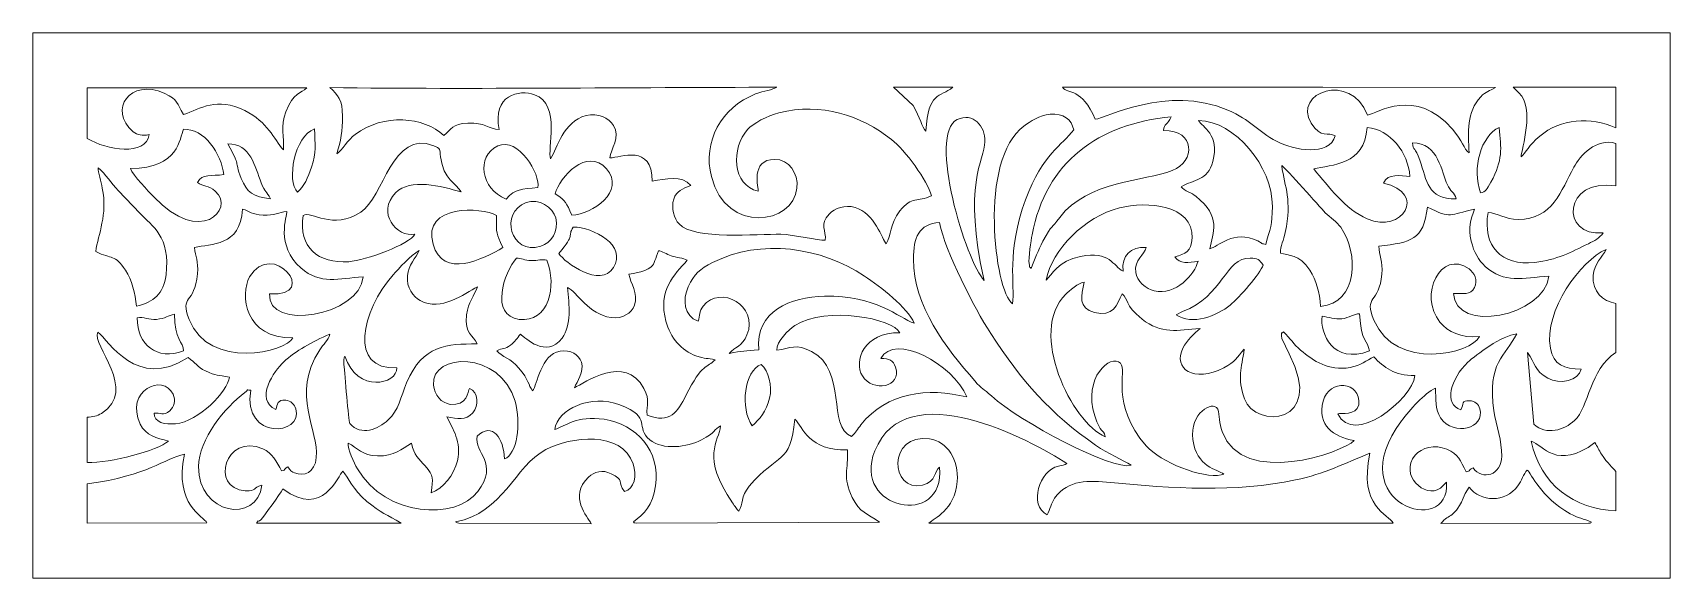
# Model space of a CAD drawing. Header units: millimetres. Extents: x -181 to 1707, y -676 to -472.
# Drawn here: x -181 to 419, y -676 to -476 of the extents above; entities that cross this region are included whole.
import ezdxf

# ---------------------------------------------------------------- set-up
doc = ezdxf.new("R2010")
doc.units = ezdxf.units.MM
doc.header["$MEASUREMENT"] = 0
doc.layers.add('Layer 1', color=7, linetype='Continuous')

msp = doc.modelspace()

# ---------------------------------------------------------------- linework, layer by layer
at = {"layer": 'Layer 1', "color": 250, "lineweight": 20}
msp.add_lwpolyline([(-180.6919, -675.8005), (419.3081, -675.8005), (419.3081, -475.8005), (-180.6919, -475.8005), (-180.6919, -675.8005)], close=True, dxfattribs=at)
for points, knots in [([(292.0452, -495.8051), (292.0452, -495.8051), (196.5937, -495.8051), (196.5937, -495.8051), (198.5611, -498.371), (203.7982, -495.8743), (208.6221, -507.5393), (212.4389, -507.2592), (234.7977, -494.6973), (257.2075, -504.1742), (265.5491, -507.7015), (268.0656, -512.0141), (275.0038, -515.5933), (281.4674, -518.9275), (294.3123, -521.2299), (296.5684, -513.555), (293.9792, -512.087), (291.3255, -514.8083), (287.7214, -508.9521), (280.8411, -497.7724), (302.2647, -489.9293), (308.3458, -505.9743), (312.1156, -505.3714), (325.7657, -495.3921), (339.4773, -511.1736), (343.2441, -515.5092), (343.621, -518.3011), (345.6034, -519.7959), (345.1717, -512.3257), (344.6525, -504.8743), (349.8612, -499.2918), (351.8292, -497.1822), (352.96, -497.3298), (355.2587, -495.8491), (355.2587, -495.8491), (292.0452, -495.8051), (292.0452, -495.8051)], [0, 0, 0, 0, 0.08333333, 0.08333333, 0.08333333, 0.16666667, 0.16666667, 0.16666667, 0.25, 0.25, 0.25, 0.33333333, 0.33333333, 0.33333333, 0.41666667, 0.41666667, 0.41666667, 0.5, 0.5, 0.5, 0.58333333, 0.58333333, 0.58333333, 0.66666667, 0.66666667, 0.66666667, 0.75, 0.75, 0.75, 0.83333333, 0.83333333, 0.83333333, 0.91666667, 0.91666667, 0.91666667, 1, 1, 1, 1]), ([(-160.6919, -514.5891), (-160.6919, -514.5891), (-160.6919, -495.9666), (-160.6919, -495.9666), (-160.6919, -495.9666), (-80.2043, -495.961), (-80.2043, -495.961), (-82.4285, -498.2528), (-85.1713, -497.4879), (-87.9016, -504.7743), (-89.9999, -510.374), (-88.5652, -513.9361), (-88.8122, -518.7922), (-92.5321, -514.5437), (-94.4322, -508.6511), (-103.0123, -504.3361), (-113.2865, -499.1693), (-119.1938, -503.6872), (-125.4599, -505.7848), (-128.2768, -501.4985), (-126.9756, -500.5343), (-132.5103, -498.0112), (-144.8158, -492.4016), (-153.4535, -503.9608), (-143.8535, -512.0819), (-142.2187, -513.3291), (-140.6099, -513.6223), (-138.0322, -513.155), (-139.2743, -521.2036), (-153.583, -518.8458), (-160.6919, -514.5891)], [0, 0, 0, 0, 0.1, 0.1, 0.1, 0.2, 0.2, 0.2, 0.3, 0.3, 0.3, 0.4, 0.4, 0.4, 0.5, 0.5, 0.5, 0.6, 0.6, 0.6, 0.7, 0.7, 0.7, 0.8, 0.8, 0.8, 0.9, 0.9, 0.9, 1, 1, 1, 1]), ([(91.8963, -495.8051), (37.7741, -495.8051), (-18.4835, -496.6075), (-71.898, -495.9116), (-68.7445, -498.6932), (-67.2054, -500.4571), (-67.2125, -506.3681), (-67.2191, -511.9587), (-67.6598, -515.292), (-69.2846, -520.1478), (-67.3501, -518.975), (-65.1605, -515.0169), (-62.5537, -513.0749), (-52.1207, -505.3019), (-37.3123, -506.5631), (-30.0781, -513.4341), (-27.2431, -511.4099), (-27.0937, -509.0753), (-21.2345, -508.8999), (-15.0322, -508.7143), (-13.6181, -511.0067), (-9.7729, -511.3374), (-12.44, -498.5838), (-2.4005, -496.5202), (3.1635, -498.5279), (13.0822, -502.1067), (7.6677, -519.0092), (9.0671, -521.9842), (11.5086, -518.0301), (13.6372, -508.3876), (22.0385, -506.1687), (26.3579, -505.0278), (30.4667, -507.1339), (32.1452, -509.7639), (34.9208, -514.113), (30.9999, -518.4199), (30.742, -521.6669), (34.661, -521.6657), (46.319, -516.3491), (46.3109, -530.2348), (51.232, -529.4312), (56.9777, -527.8955), (60.497, -531.7495), (60.3663, -531.8255), (60.1534, -531.7561), (60.0834, -531.9361), (57.6524, -532.9087), (55.1323, -533.818), (54.1768, -536.7841), (53.17, -539.9092), (54.3549, -544.0214), (56.1072, -545.9031), (61.6854, -551.8933), (84.8023, -549.5011), (93.4232, -549.678), (98.1971, -549.7758), (107.0701, -552.0257), (109.6879, -551.8729), (110.132, -548.4574), (107.5327, -545.9168), (111.1448, -542.2966), (113.3615, -540.0752), (116.696, -538.7683), (120.6713, -539.8676), (127.6417, -541.7946), (130.6349, -551.706), (132.0161, -553.1497), (134.02, -550.06), (133.1801, -545.8715), (136.9954, -541.1489), (141.6186, -535.4263), (143.3781, -538.0816), (148.589, -535.6088), (147.2096, -530.0457), (138.8955, -518.835), (133.9631, -514.9276), (122.7581, -506.0503), (108.1591, -501.3434), (92.7431, -505.1341), (88.539, -506.1677), (83.1534, -509.1143), (81.2079, -511.2667), (75.2544, -517.8535), (75.3982, -531.9383), (85.1682, -533.8403), (85.2142, -533.1455), (82.0831, -522.1711), (91.2149, -522.2223), (96.388, -522.2514), (99.8619, -527.1647), (99.3305, -532.7888), (98.088, -545.9387), (73.5152, -550.0543), (67.9768, -528.5644), (64.6857, -515.7943), (71.5263, -503.1871), (84.1767, -498.2575), (87.3665, -497.0144), (90.2834, -496.7615), (91.8963, -495.8051)], [0, 0, 0, 0, 0.03030303, 0.03030303, 0.03030303, 0.06060606, 0.06060606, 0.06060606, 0.09090909, 0.09090909, 0.09090909, 0.12121212, 0.12121212, 0.12121212, 0.15151515, 0.15151515, 0.15151515, 0.18181818, 0.18181818, 0.18181818, 0.21212121, 0.21212121, 0.21212121, 0.24242424, 0.24242424, 0.24242424, 0.27272727, 0.27272727, 0.27272727, 0.3030303, 0.3030303, 0.3030303, 0.33333333, 0.33333333, 0.33333333, 0.36363636, 0.36363636, 0.36363636, 0.39393939, 0.39393939, 0.39393939, 0.42424242, 0.42424242, 0.42424242, 0.45454545, 0.45454545, 0.45454545, 0.48484848, 0.48484848, 0.48484848, 0.51515152, 0.51515152, 0.51515152, 0.54545455, 0.54545455, 0.54545455, 0.57575758, 0.57575758, 0.57575758, 0.60606061, 0.60606061, 0.60606061, 0.63636364, 0.63636364, 0.63636364, 0.66666667, 0.66666667, 0.66666667, 0.6969697, 0.6969697, 0.6969697, 0.72727273, 0.72727273, 0.72727273, 0.75757576, 0.75757576, 0.75757576, 0.78787879, 0.78787879, 0.78787879, 0.81818182, 0.81818182, 0.81818182, 0.84848485, 0.84848485, 0.84848485, 0.87878788, 0.87878788, 0.87878788, 0.90909091, 0.90909091, 0.90909091, 0.93939394, 0.93939394, 0.93939394, 0.96969697, 0.96969697, 0.96969697, 1, 1, 1, 1]), ([(156.4107, -495.8051), (156.4107, -495.8051), (134.6489, -495.8051), (134.6489, -495.8051), (134.6489, -495.8051), (141.9312, -502.5307), (141.9312, -502.5307), (144.5471, -506.8454), (145.0425, -510.4947), (146.5244, -511.8778), (147.4337, -497.3013), (151.6853, -499.6219), (156.4107, -495.8051)], [0, 0, 0, 0, 0.25, 0.25, 0.25, 0.5, 0.5, 0.5, 0.75, 0.75, 0.75, 1, 1, 1, 1]), ([(399.3081, -495.8051), (399.3081, -495.8051), (399.3081, -510.6449), (399.3081, -510.6449), (390.0469, -506.4366), (379.1472, -507.2665), (371.4643, -513.7348), (367.448, -517.1162), (366.5072, -519.7302), (364.663, -521.2765), (364.759, -518.5318), (369.8292, -503.4965), (363.8757, -497.8683), (363.8757, -497.8683), (361.733, -495.8051), (361.733, -495.8051), (361.733, -495.8051), (399.3081, -495.8051), (399.3081, -495.8051)], [0, 0, 0, 0, 0.16666667, 0.16666667, 0.16666667, 0.33333333, 0.33333333, 0.33333333, 0.5, 0.5, 0.5, 0.66666667, 0.66666667, 0.66666667, 0.83333333, 0.83333333, 0.83333333, 1, 1, 1, 1]), ([(167.9637, -566.6606), (161.3629, -560.0861), (147.0113, -512.9126), (158.0671, -507.6284), (163.7721, -504.9015), (168.4382, -509.923), (168.2209, -515.7631), (167.9691, -522.5331), (159.8977, -531.6995), (167.9637, -566.6606)], [0, 0, 0, 0, 0.33333333, 0.33333333, 0.33333333, 0.66666667, 0.66666667, 0.66666667, 1, 1, 1, 1]), ([(178.2907, -575.1335), (171.7447, -570.3757), (165.7093, -522.4395), (182.5017, -510.0096), (184.6772, -508.3992), (188.233, -505.9436), (192.1136, -505.6607), (196.829, -505.3166), (200.0126, -507.5296), (200.7165, -511.3499), (196.4602, -517.28), (189.5664, -519.7277), (183.099, -537.047), (175.9762, -556.1223), (179.2844, -568.3941), (178.2907, -575.1335)], [0, 0, 0, 0, 0.2, 0.2, 0.2, 0.4, 0.4, 0.4, 0.6, 0.6, 0.6, 0.8, 0.8, 0.8, 1, 1, 1, 1]), ([(185.1442, -562.2384), (184.1633, -561.0209), (184.7907, -562.5847), (184.384, -560.4083), (184.0621, -558.6841), (185.1498, -551.6775), (185.4711, -549.9515), (190.5032, -522.9263), (209.7382, -509.335), (236.4769, -506.5928), (235.1741, -509.652), (233.7519, -508.9834), (233.6331, -511.6571), (245.3742, -511.4155), (245.3967, -523.0194), (236.8357, -526.332), (226.7143, -530.2486), (205.8045, -530.0044), (195.6256, -543.5322), (192.3099, -547.9388), (193.0985, -545.5374), (189.4733, -552.2536), (187.5569, -555.8041), (186.6083, -558.591), (185.1442, -562.2384)], [0, 0, 0, 0, 0.125, 0.125, 0.125, 0.25, 0.25, 0.25, 0.375, 0.375, 0.375, 0.5, 0.5, 0.5, 0.625, 0.625, 0.625, 0.75, 0.75, 0.75, 0.875, 0.875, 0.875, 1, 1, 1, 1]), ([(240.0886, -532.3006), (244.8851, -529.4395), (249.7732, -530.2062), (251.6888, -523.0053), (254.3319, -513.0703), (247.8226, -510.3684), (246.5091, -507.9697), (259.8978, -508.2123), (273.53, -524.8864), (273.5244, -539.4682), (273.5225, -546.3354), (272.7211, -547.5797), (271.0679, -553.4101), (268.592, -552.9015), (270.3243, -553.135), (268.2166, -552.127), (259.1811, -547.8057), (253.5489, -554.3275), (250.5579, -555.0145), (251.7859, -549.0893), (254.9792, -543.3399), (245.4795, -535.7345), (244.0517, -534.5914), (241.3033, -533.7047), (240.0886, -532.3006)], [0, 0, 0, 0, 0.125, 0.125, 0.125, 0.25, 0.25, 0.25, 0.375, 0.375, 0.375, 0.5, 0.5, 0.5, 0.625, 0.625, 0.625, 0.75, 0.75, 0.75, 0.875, 0.875, 0.875, 1, 1, 1, 1]), ([(-144.8284, -525.615), (-127.0149, -525.3797), (-126.9114, -514.4757), (-125.4599, -511.2123), (-117.9938, -510.6741), (-111.4026, -520.3), (-110.7247, -527.8146), (-114.9935, -528.4913), (-118.7296, -527.3201), (-120.3347, -530.6468), (-118.2361, -532.2593), (-116.36, -531.5463), (-113.7985, -533.8669), (-106.3956, -540.5733), (-119.4003, -554.0496), (-136.3127, -535.9839), (-138.2357, -533.9297), (-144.1206, -528.1279), (-144.8284, -525.615)], [0, 0, 0, 0, 0.16666667, 0.16666667, 0.16666667, 0.33333333, 0.33333333, 0.33333333, 0.5, 0.5, 0.5, 0.66666667, 0.66666667, 0.66666667, 0.83333333, 0.83333333, 0.83333333, 1, 1, 1, 1]), ([(-83.6369, -534.281), (-87.7697, -530.1432), (-84.8744, -513.7779), (-77.4236, -511.0485), (-77.393, -516.8527), (-76.6028, -519.5842), (-78.547, -525.1271), (-79.8014, -528.7029), (-81.3117, -532.2496), (-83.6369, -534.281)], [0, 0, 0, 0, 0.33333333, 0.33333333, 0.33333333, 0.66666667, 0.66666667, 0.66666667, 1, 1, 1, 1]), ([(-81.5846, -542.8027), (-78.5684, -540.9143), (-70.8427, -548.4153), (-60.4794, -541.5836), (-52.0897, -536.0533), (-48.9759, -511.252), (-33.779, -517.2337), (-31.1537, -518.2671), (-31.6354, -518.3743), (-31.2731, -521.2524), (-30.1866, -529.886), (-25.5258, -530.7868), (-23.7757, -534.1607), (-30.8877, -532.0483), (-42.4113, -529.0326), (-47.7618, -534.4711), (-54.8432, -541.669), (-47.4415, -551.0364), (-40.648, -549.6214), (-42.4497, -553.2794), (-58.7081, -559.3214), (-64.872, -559.7422), (-76.1243, -560.5098), (-83.455, -554.4691), (-81.5846, -542.8027)], [0, 0, 0, 0, 0.125, 0.125, 0.125, 0.25, 0.25, 0.25, 0.375, 0.375, 0.375, 0.5, 0.5, 0.5, 0.625, 0.625, 0.625, 0.75, 0.75, 0.75, 0.875, 0.875, 0.875, 1, 1, 1, 1]), ([(-7.2338, -536.7663), (-16.6669, -533.0733), (-18.257, -521.143), (-10.3058, -517.32), (-2.7166, -513.671), (5.4481, -527.924), (4.3644, -532.5469), (-1.7626, -533.2924), (-3.6871, -532.8354), (-7.2338, -536.7663)], [0, 0, 0, 0, 0.33333333, 0.33333333, 0.33333333, 0.66666667, 0.66666667, 0.66666667, 1, 1, 1, 1]), ([(288.6616, -525.7544), (295.1653, -524.0721), (307.3155, -524.6182), (308.2211, -510.5669), (316.6883, -511.1482), (323.2573, -519.6865), (323.9334, -528.4638), (320.5354, -528.3138), (315.8248, -527.1589), (314.2337, -530.9081), (330.469, -534.6005), (321.1515, -549.6689), (308.3064, -544.0455), (299.9159, -540.3722), (294.4163, -532.3196), (288.6616, -525.7544)], [0, 0, 0, 0, 0.2, 0.2, 0.2, 0.4, 0.4, 0.4, 0.6, 0.6, 0.6, 0.8, 0.8, 0.8, 1, 1, 1, 1]), ([(349.8093, -534.5236), (346.5517, -525.5297), (349.995, -513.5454), (356.5837, -510.5462), (357.4242, -518.2786), (358.0178, -522.4715), (353.5921, -530.5474), (352.1095, -533.2524), (351.6726, -534.0144), (349.8093, -534.5236)], [0, 0, 0, 0, 0.33333333, 0.33333333, 0.33333333, 0.66666667, 0.66666667, 0.66666667, 1, 1, 1, 1]), ([(399.3081, -516.4074), (399.3081, -516.4074), (399.3081, -531.956), (399.3081, -531.956), (380.0404, -528.858), (378.9183, -550.8439), (394.6677, -549.1532), (393.6137, -551.0708), (391.4573, -552.1157), (389.3433, -553.1388), (382.7543, -556.327), (377.9182, -559.0592), (369.6348, -560.0032), (357.3632, -561.4013), (350.4682, -553.9615), (352.5568, -541.7299), (355.9876, -541.819), (358.732, -544.2214), (363.6018, -544.2414), (376.1685, -544.2933), (379.408, -533.6046), (383.9527, -525.1383), (386.1613, -521.0241), (392.2553, -514.1417), (399.3081, -516.4074)], [0, 0, 0, 0, 0.125, 0.125, 0.125, 0.25, 0.25, 0.25, 0.375, 0.375, 0.375, 0.5, 0.5, 0.5, 0.625, 0.625, 0.625, 0.75, 0.75, 0.75, 0.875, 0.875, 0.875, 1, 1, 1, 1]), ([(-93.6076, -536.6541), (-99.9291, -536.0661), (-102.3087, -534.2632), (-104.2685, -529.2624), (-107.3148, -521.4884), (-104.0041, -525.9469), (-109.2543, -516.562), (-100.8227, -516.4123), (-99.3189, -524.9514), (-96.9737, -530.8396), (-95.5412, -534.4361), (-94.9395, -533.8366), (-93.6076, -536.6541)], [0, 0, 0, 0, 0.25, 0.25, 0.25, 0.5, 0.5, 0.5, 0.75, 0.75, 0.75, 1, 1, 1, 1]), ([(10.7153, -534.814), (12.2569, -528.7832), (22.4411, -517.5785), (29.508, -525.6478), (36.7628, -533.9313), (24.2743, -542.4542), (16.8739, -542.6492), (14.6427, -538.0688), (14.9147, -537.6124), (10.7153, -534.814)], [0, 0, 0, 0, 0.33333333, 0.33333333, 0.33333333, 0.66666667, 0.66666667, 0.66666667, 1, 1, 1, 1]), ([(340.9079, -536.7097), (330.1108, -536.7325), (330.242, -530.1091), (327.553, -522.5355), (325.8163, -517.6441), (325.1721, -519.0869), (324.8452, -516.2097), (334.4155, -516.0312), (335.6886, -527.2866), (337.5215, -531.3707), (338.7965, -534.2123), (340.2212, -534.1698), (340.9079, -536.7097)], [0, 0, 0, 0, 0.25, 0.25, 0.25, 0.5, 0.5, 0.5, 0.75, 0.75, 0.75, 1, 1, 1, 1]), ([(-156.6999, -525.3049), (-154.1066, -527.4227), (-151.8524, -531.1179), (-149.3976, -533.655), (-149.3976, -533.655), (-141.2792, -542.0634), (-141.2792, -542.0634), (-137.1363, -546.4945), (-130.0557, -550.5116), (-131.8664, -564.6127), (-132.7566, -571.5436), (-136.4096, -574.4374), (-142.6595, -576.1006), (-143.2337, -571.3639), (-144.2164, -566.4625), (-146.6751, -562.8788), (-150.7885, -556.8831), (-151.5743, -559.0401), (-157.6316, -556.0085), (-156.6955, -549.5605), (-153.2113, -542.4901), (-155.2017, -532.7757), (-155.6703, -530.4892), (-156.7686, -526.9697), (-156.6999, -525.3049)], [0, 0, 0, 0, 0.125, 0.125, 0.125, 0.25, 0.25, 0.25, 0.375, 0.375, 0.375, 0.5, 0.5, 0.5, 0.625, 0.625, 0.625, 0.75, 0.75, 0.75, 0.875, 0.875, 0.875, 1, 1, 1, 1]), ([(287.2119, -562.9035), (283.2569, -556.7552), (279.4439, -557.6426), (276.4429, -556.5596), (276.3597, -553.9371), (277.7031, -551.8238), (278.2617, -549.0741), (280.7429, -536.8569), (278.1223, -532.8235), (276.9283, -524.4891), (278.6258, -525.6172), (290.5755, -539.3447), (292.9119, -541.7687), (294.733, -543.5782), (297.2257, -545.196), (298.5845, -547.1237), (305.3032, -556.6565), (304.8394, -575.0604), (291.1331, -576.1297), (290.8415, -570.8988), (289.5737, -566.575), (287.2119, -562.9035)], [0, 0, 0, 0, 0.14285714, 0.14285714, 0.14285714, 0.28571429, 0.28571429, 0.28571429, 0.42857143, 0.42857143, 0.42857143, 0.57142857, 0.57142857, 0.57142857, 0.71428571, 0.71428571, 0.71428571, 0.85714286, 0.85714286, 0.85714286, 1, 1, 1, 1]), ([(-8.4082, -554.5369), (-15.602, -558.7526), (-30.4516, -566.3202), (-34.0231, -553.3026), (-38.0778, -538.5229), (-16.1427, -539.7385), (-10.8006, -542.7761), (-10.7181, -550.2569), (-11.0663, -548.6828), (-8.4082, -554.5369)], [0, 0, 0, 0, 0.33333333, 0.33333333, 0.33333333, 0.66666667, 0.66666667, 0.66666667, 1, 1, 1, 1]), ([(0.0672, -538.0616), (4.7689, -536.3206), (9.892, -539.8426), (10.9359, -543.7026), (12.2678, -548.6259), (9.0996, -552.9337), (5.4212, -554.064), (-5.58, -557.4445), (-9.8497, -541.7343), (0.0672, -538.0616)], [0, 0, 0, 0, 0.33333333, 0.33333333, 0.33333333, 0.66666667, 0.66666667, 0.66666667, 1, 1, 1, 1]), ([(190.5904, -566.5347), (192.8191, -555.2033), (204.8581, -543.1699), (217.496, -540.0061), (227.6142, -537.473), (244.5099, -538.8149), (244.0942, -551.0508), (243.9201, -556.1685), (241.569, -556.7612), (237.7468, -557.9655), (239.7033, -560.6237), (242.6654, -560.1778), (246.3122, -559.5077), (245.1332, -564.3823), (238.1375, -572.2672), (230.2023, -570.4265), (227.2666, -569.7454), (223.8211, -566.7697), (223.4382, -563.6818), (222.8387, -558.8501), (226.6596, -557.3688), (227.3001, -554.5585), (221.5003, -554.1134), (218.1311, -557.4445), (218.8481, -563.2133), (215.0986, -561.3559), (214.0624, -555.6009), (203.1967, -557.7917), (194.8927, -559.4659), (192.7572, -564.6127), (190.5904, -566.5347)], [0, 0, 0, 0, 0.1, 0.1, 0.1, 0.2, 0.2, 0.2, 0.3, 0.3, 0.3, 0.4, 0.4, 0.4, 0.5, 0.5, 0.5, 0.6, 0.6, 0.6, 0.7, 0.7, 0.7, 0.8, 0.8, 0.8, 0.9, 0.9, 0.9, 1, 1, 1, 1]), ([(374.8569, -565.0474), (373.0721, -579.9296), (340.37, -586.1288), (339.8949, -571.3755), (343.2272, -571.3864), (346.2319, -572.0015), (347.5919, -569.2453), (348.9491, -566.4953), (347.4782, -563.7475), (345.6087, -562.4047), (335.2097, -554.9351), (326.896, -572.0887), (334.9403, -581.9054), (337.8022, -585.3977), (342.6758, -587.848), (349.408, -587.2122), (346.4913, -593.3985), (318.7951, -600.0887), (310.7398, -581.2343), (306.7617, -571.9228), (312.7365, -575.2007), (313.6598, -564.3041), (314.0577, -559.6084), (312.5236, -557.3313), (312.5836, -554.0928), (324.467, -552.5074), (328.8745, -551.9626), (330.3386, -539.7042), (339.3551, -544.3061), (338.2301, -542.3873), (347.6088, -540.5053), (346.1741, -544.5775), (345.1773, -546.988), (346.4179, -552.263), (347.3709, -556.3145), (349.0782, -559.1911), (351.5035, -561.4485), (358.4991, -567.9594), (365.1835, -565.601), (374.8569, -565.0474)], [0, 0, 0, 0, 0.07692308, 0.07692308, 0.07692308, 0.15384615, 0.15384615, 0.15384615, 0.23076923, 0.23076923, 0.23076923, 0.30769231, 0.30769231, 0.30769231, 0.38461538, 0.38461538, 0.38461538, 0.46153846, 0.46153846, 0.46153846, 0.53846154, 0.53846154, 0.53846154, 0.61538462, 0.61538462, 0.61538462, 0.69230769, 0.69230769, 0.69230769, 0.76923077, 0.76923077, 0.76923077, 0.84615385, 0.84615385, 0.84615385, 0.92307692, 0.92307692, 0.92307692, 1, 1, 1, 1]), ([(-59.598, -565.3116), (-60.8261, -579.5811), (-94.8273, -585.4265), (-93.9615, -571.498), (-74.974, -572.7026), (-93.0866, -551.1127), (-101.2175, -565.3384), (-104.844, -571.6827), (-102.9482, -588.1555), (-85.3854, -587.6048), (-87.7332, -592.8968), (-116.0289, -599.6856), (-123.3891, -580.9411), (-127.0071, -571.7268), (-121.3277, -575.6305), (-120.3422, -564.1791), (-119.9255, -559.3393), (-121.1614, -557.9549), (-121.3768, -554.575), (-115.4939, -553.0238), (-104.5898, -554.3306), (-103.8962, -540.5243), (-101.0037, -541.1373), (-100.6114, -542.4998), (-96.2373, -542.7011), (-92.1467, -542.8893), (-90.6007, -541.6152), (-87.5609, -541.3164), (-87.5503, -542.9121), (-91.8166, -553.8305), (-82.4123, -562.0449), (-75.2284, -568.3194), (-68.6941, -565.8436), (-59.598, -565.3116)], [0, 0, 0, 0, 0.09090909, 0.09090909, 0.09090909, 0.18181818, 0.18181818, 0.18181818, 0.27272727, 0.27272727, 0.27272727, 0.36363636, 0.36363636, 0.36363636, 0.45454545, 0.45454545, 0.45454545, 0.54545455, 0.54545455, 0.54545455, 0.63636364, 0.63636364, 0.63636364, 0.72727273, 0.72727273, 0.72727273, 0.81818182, 0.81818182, 0.81818182, 0.90909091, 0.90909091, 0.90909091, 1, 1, 1, 1]), ([(151.5415, -545.4183), (153.7379, -556.087), (164.1488, -576.5135), (170.3436, -586.0644), (181.6202, -603.4507), (192.2409, -615.5732), (208.7493, -627.0175), (213.355, -630.2105), (218.7769, -632.3347), (221.7463, -634.3917), (215.0443, -636.404), (180.951, -618.4715), (170.5787, -608.9637), (167.5795, -606.2147), (167.1595, -606.5044), (164.502, -603.4747), (153.8033, -591.2772), (142.0475, -575.969), (141.9946, -558.7701), (141.9709, -551.0489), (143.9692, -545.778), (151.5415, -545.4183)], [0, 0, 0, 0, 0.14285714, 0.14285714, 0.14285714, 0.28571429, 0.28571429, 0.28571429, 0.42857143, 0.42857143, 0.42857143, 0.57142857, 0.57142857, 0.57142857, 0.71428571, 0.71428571, 0.71428571, 0.85714286, 0.85714286, 0.85714286, 1, 1, 1, 1]), ([(12.0146, -556.7024), (18.5561, -549.1579), (14.9259, -550.8567), (17.3374, -547.0649), (24.6459, -547.049), (37.2251, -553.7589), (32.0786, -561.8833), (27.2115, -569.5663), (14.3842, -560.1926), (12.0146, -556.7024)], [0, 0, 0, 0, 0.33333333, 0.33333333, 0.33333333, 0.66666667, 0.66666667, 0.66666667, 1, 1, 1, 1]), ([(85.3142, -592.1096), (80.2599, -592.4046), (79.2675, -592.3834), (74.5355, -593.4142), (76.5248, -590.7888), (79.2146, -590.9905), (81.0145, -586.5977), (85.438, -575.8018), (71.2488, -568.0978), (64.928, -576.0243), (63.3429, -578.012), (64.0228, -579.4339), (63.0985, -581.4975), (57.8492, -579.7274), (57.36, -573.7197), (59.4802, -568.9511), (61.59, -564.2057), (63.7924, -562.4125), (68.3506, -560.0966), (86.1538, -551.0505), (108.3441, -554.4672), (124.0859, -565.0187), (129.8809, -568.903), (139.8026, -576.486), (142.2991, -582.3092), (136.5474, -580.3385), (128.131, -571.9213), (109.4056, -572.3766), (97.0062, -572.6782), (84.0036, -577.7682), (85.3142, -592.1096)], [0, 0, 0, 0, 0.1, 0.1, 0.1, 0.2, 0.2, 0.2, 0.3, 0.3, 0.3, 0.4, 0.4, 0.4, 0.5, 0.5, 0.5, 0.6, 0.6, 0.6, 0.7, 0.7, 0.7, 0.8, 0.8, 0.8, 0.9, 0.9, 0.9, 1, 1, 1, 1]), ([(-17.7834, -569.0015), (-18.8618, -572.27), (-21.197, -574.5012), (-21.7353, -579.1838), (-22.5839, -586.5614), (-19.2331, -586.4295), (-17.8756, -589.8287), (-28.8794, -589.9981), (-37.8477, -590.0744), (-43.6903, -604.1042), (-45.913, -609.4416), (-46.5997, -614.1659), (-50.4665, -617.7736), (-54.0602, -621.1265), (-60.3257, -623.8343), (-64.5566, -619.0088), (-64.9831, -618.0217), (-66.3167, -601.1454), (-66.6746, -597.4161), (-66.7899, -596.2148), (-66.7727, -595.0815), (-66.3195, -594.3423), (-61.8269, -608.2073), (-47.0073, -604.6765), (-47.3008, -598.6626), (-65.0589, -599.6375), (-60.2722, -577.6841), (-48.5914, -564.5286), (-46.6047, -562.2912), (-42.1881, -557.2819), (-39.1327, -555.6894), (-40.3123, -558.279), (-43.1105, -561.1078), (-43.4143, -564.828), (-43.7909, -569.4388), (-41.2707, -572.5567), (-38.7176, -573.9989), (-31.1434, -578.2777), (-22.5042, -571.3817), (-17.7834, -569.0015)], [0, 0, 0, 0, 0.07692308, 0.07692308, 0.07692308, 0.15384615, 0.15384615, 0.15384615, 0.23076923, 0.23076923, 0.23076923, 0.30769231, 0.30769231, 0.30769231, 0.38461538, 0.38461538, 0.38461538, 0.46153846, 0.46153846, 0.46153846, 0.53846154, 0.53846154, 0.53846154, 0.61538462, 0.61538462, 0.61538462, 0.69230769, 0.69230769, 0.69230769, 0.76923077, 0.76923077, 0.76923077, 0.84615385, 0.84615385, 0.84615385, 0.92307692, 0.92307692, 0.92307692, 1, 1, 1, 1]), ([(69.3471, -595.7048), (66.3545, -598.783), (64.7085, -596.6815), (58.6331, -608.8462), (55.6712, -614.7769), (52.7943, -619.3267), (44.4311, -615.9935), (44.036, -611.7669), (45.7039, -610.9626), (43.2002, -606.2159), (36.378, -593.2817), (21.2724, -604.3074), (17.7966, -605.9433), (18.7224, -603.7632), (21.4255, -600.132), (20.3312, -596.5596), (19.4954, -593.8315), (16.27, -591.9176), (12.5035, -592.5347), (5.4487, -593.6909), (4.2357, -604.9766), (2.4512, -607.0686), (0.7611, -604.7293), (1.3231, -603.4506), (-2.6575, -598.601), (-5.3062, -595.3744), (-8.8636, -594.5236), (-10.6606, -592.3968), (-8.6454, -591.3535), (-7.7399, -591.9051), (-5.67, -590.3173), (-3.9181, -588.9735), (-3.2848, -587.6904), (-1.9595, -586.3582), (-0.3082, -587.5732), (7.5264, -595.4525), (13.2333, -587.7308), (16.7773, -582.9356), (15.9111, -575.6677), (15.2216, -569.1459), (18.7865, -570.9007), (22.9109, -579.061), (31.2046, -580.189), (35.4719, -580.7695), (38.6917, -578.6877), (39.746, -575.6533), (41.2804, -571.237), (38.371, -567.604), (37.6896, -564.3357), (47.5456, -562.5913), (46.2159, -561.6907), (48.6117, -555.7394), (49.8814, -555.7256), (51.7171, -557.0937), (53.234, -557.5907), (55.0929, -558.1999), (57.6519, -558.3418), (59.0932, -559.2211), (54.2993, -564.5555), (48.2885, -570.3071), (51.317, -581.58), (52.9468, -587.6467), (57.0165, -592.3371), (62.303, -594.2641), (65.8306, -595.5499), (66.426, -594.9235), (69.3471, -595.7048)], [0, 0, 0, 0, 0.04545455, 0.04545455, 0.04545455, 0.09090909, 0.09090909, 0.09090909, 0.13636364, 0.13636364, 0.13636364, 0.18181818, 0.18181818, 0.18181818, 0.22727273, 0.22727273, 0.22727273, 0.27272727, 0.27272727, 0.27272727, 0.31818182, 0.31818182, 0.31818182, 0.36363636, 0.36363636, 0.36363636, 0.40909091, 0.40909091, 0.40909091, 0.45454545, 0.45454545, 0.45454545, 0.5, 0.5, 0.5, 0.54545455, 0.54545455, 0.54545455, 0.59090909, 0.59090909, 0.59090909, 0.63636364, 0.63636364, 0.63636364, 0.68181818, 0.68181818, 0.68181818, 0.72727273, 0.72727273, 0.72727273, 0.77272727, 0.77272727, 0.77272727, 0.81818182, 0.81818182, 0.81818182, 0.86363636, 0.86363636, 0.86363636, 0.90909091, 0.90909091, 0.90909091, 0.95454545, 0.95454545, 0.95454545, 1, 1, 1, 1]), ([(399.3081, -575.0098), (399.3081, -575.0098), (399.3081, -593.0585), (399.3081, -593.0585), (389.7489, -599.2323), (389.5896, -612.9288), (384.2028, -617.9777), (380.5038, -621.4444), (373.9176, -623.5514), (369.2728, -619.2989), (369.2728, -619.2989), (366.9598, -592.9985), (366.9598, -592.9985), (370.1737, -597.1495), (369.1803, -599.576), (374.4309, -602.4563), (378.7412, -604.8206), (385.8054, -603.5294), (386.6949, -599.1584), (380.3532, -598.9355), (376.5235, -597.6055), (375.3961, -591.4069), (372.8927, -577.6441), (386.6571, -559.2446), (395.7795, -555.2786), (394.3554, -558.2856), (391.4395, -560.231), (391.0722, -564.8396), (390.6063, -570.6863), (394.6632, -574.3299), (399.3081, -575.0098)], [0, 0, 0, 0, 0.1, 0.1, 0.1, 0.2, 0.2, 0.2, 0.3, 0.3, 0.3, 0.4, 0.4, 0.4, 0.5, 0.5, 0.5, 0.6, 0.6, 0.6, 0.7, 0.7, 0.7, 0.8, 0.8, 0.8, 0.9, 0.9, 0.9, 1, 1, 1, 1]), ([(-3.3923, -558.4403), (-1.7263, -558.4544), (-0.3901, -559.2205), (1.8873, -559.3283), (4.2854, -559.4418), (6.2255, -558.6632), (7.643, -559.2202), (11.4864, -568.4926), (8.4132, -582.207), (-2.4759, -580.8889), (-13.273, -579.5817), (-8.1062, -563.5562), (-3.3923, -558.4403)], [0, 0, 0, 0, 0.25, 0.25, 0.25, 0.5, 0.5, 0.5, 0.75, 0.75, 0.75, 1, 1, 1, 1]), ([(238.2201, -579.1647), (238.2201, -579.1647), (240.6162, -577.9935), (240.6162, -577.9935), (255.6681, -572.4795), (256.016, -558.2221), (265.4244, -558.3931), (267.9684, -558.4394), (268.9043, -558.9773), (270.1161, -560.9706), (269.1178, -564.0514), (261.3196, -572.9928), (258.059, -575.6358), (253.2013, -579.5734), (244.2099, -583.2338), (238.2201, -579.1647)], [0, 0, 0, 0, 0.2, 0.2, 0.2, 0.4, 0.4, 0.4, 0.6, 0.6, 0.6, 0.8, 0.8, 0.8, 1, 1, 1, 1]), ([(218.4856, -571.5039), (221.0071, -573.5381), (219.1001, -575.3745), (225.791, -580.7792), (232.7001, -586.3601), (238.9168, -584.9323), (247.0299, -584.2309), (244.9619, -586.0579), (242.23, -588.4847), (240.7675, -591.4113), (236.9542, -599.0419), (244.762, -604.3101), (255.7238, -598.6526), (260.0457, -596.4221), (260.3217, -594.8818), (263.188, -591.8504), (262.2437, -599.0449), (260.5624, -602.109), (263.2989, -610.0024), (267.1867, -621.2172), (293.2083, -619.5018), (279.6808, -593.5774), (279.6808, -593.5774), (277.0374, -587.8852), (277.0374, -587.8852), (276.6435, -584.7119), (276.992, -586.3573), (277.5703, -585.4484), (280.2706, -587.8867), (281.1602, -590.0447), (283.8452, -592.1849), (288.7, -596.0542), (293.9622, -599.9673), (302.0171, -598.5138), (305.9324, -597.8074), (308.0704, -595.8667), (310.6507, -594.6348), (314.4962, -598.5257), (318.103, -601.5855), (325.7751, -601.5048), (324.6401, -610.4031), (303.1812, -627.4908), (297.4549, -615.553), (298.755, -615.0823), (304.2981, -616.2969), (305.1407, -612.2451), (306.0865, -603.1846), (294.1872, -602.8351), (292.1499, -610.8395), (289.8203, -619.9928), (295.7967, -623.8046), (303.5097, -625.3528), (299.411, -629.5758), (262.7316, -642.7504), (255.108, -622.0108), (254.0296, -619.0773), (254.2637, -616.0272), (253.5326, -613.7755), (251.6234, -610.4672), (243.1628, -615.2683), (244.3959, -624.9361), (245.694, -635.1141), (253.3969, -635.8545), (255.6806, -637.6068), (255.6806, -637.6068), (254.802, -637.926), (254.802, -637.926), (247.7385, -639.3232), (232.5097, -633.2477), (227.2807, -627.2582), (213.8389, -611.8619), (220.532, -599.7823), (217.8676, -596.9944), (214.3265, -593.2886), (203.9116, -602.1544), (208.4786, -616.3057), (210.7407, -623.3158), (211.4543, -620.4645), (212.2563, -623.9271), (200.1342, -618.7768), (183.6839, -585.554), (197.8333, -571.6636), (198.9698, -570.5478), (202.7041, -567.3592), (204.5989, -567.207), (203.4284, -572.2663), (202.2309, -576.7164), (208.3398, -578.3545), (215.1635, -580.1843), (216.5664, -575.5276), (218.4856, -571.5039)], [0, 0, 0, 0, 0.03333333, 0.03333333, 0.03333333, 0.06666667, 0.06666667, 0.06666667, 0.1, 0.1, 0.1, 0.13333333, 0.13333333, 0.13333333, 0.16666667, 0.16666667, 0.16666667, 0.2, 0.2, 0.2, 0.23333333, 0.23333333, 0.23333333, 0.26666667, 0.26666667, 0.26666667, 0.3, 0.3, 0.3, 0.33333333, 0.33333333, 0.33333333, 0.36666667, 0.36666667, 0.36666667, 0.4, 0.4, 0.4, 0.43333333, 0.43333333, 0.43333333, 0.46666667, 0.46666667, 0.46666667, 0.5, 0.5, 0.5, 0.53333333, 0.53333333, 0.53333333, 0.56666667, 0.56666667, 0.56666667, 0.6, 0.6, 0.6, 0.63333333, 0.63333333, 0.63333333, 0.66666667, 0.66666667, 0.66666667, 0.7, 0.7, 0.7, 0.73333333, 0.73333333, 0.73333333, 0.76666667, 0.76666667, 0.76666667, 0.8, 0.8, 0.8, 0.83333333, 0.83333333, 0.83333333, 0.86666667, 0.86666667, 0.86666667, 0.9, 0.9, 0.9, 0.93333333, 0.93333333, 0.93333333, 0.96666667, 0.96666667, 0.96666667, 1, 1, 1, 1]), ([(130.05, -595.225), (135.008, -585.7247), (156.4989, -597.1682), (161.5594, -609.3438), (147.2097, -605.7599), (132.284, -607.6183), (122.7749, -619.5265), (121.4196, -621.2237), (121.077, -622.284), (119.3354, -623.7984), (110.2108, -620.4935), (117.9495, -599.5628), (104.7042, -592.7009), (98.7732, -589.6284), (97.1281, -591.496), (91.9391, -592.1936), (91.79, -588.9557), (96.2633, -584.6613), (98.5763, -583.191), (110.2758, -575.754), (134.5232, -580.6463), (137.0232, -585.7875), (123.8658, -585.5068), (119.9805, -596.1589), (123.3263, -601.6361), (127.0206, -607.6834), (137.9453, -605.8399), (135.4253, -598.4176), (134.5692, -595.8964), (133.1832, -595.2787), (130.05, -595.225)], [0, 0, 0, 0, 0.1, 0.1, 0.1, 0.2, 0.2, 0.2, 0.3, 0.3, 0.3, 0.4, 0.4, 0.4, 0.5, 0.5, 0.5, 0.6, 0.6, 0.6, 0.7, 0.7, 0.7, 0.8, 0.8, 0.8, 0.9, 0.9, 0.9, 1, 1, 1, 1]), ([(-142.4463, -580.2797), (-140.2002, -579.9533), (-137.9772, -581.0311), (-135.37, -580.8726), (-132.0095, -580.6685), (-131.2494, -579.3717), (-128.7757, -578.9913), (-128.8704, -588.159), (-125.5215, -589.2536), (-125.4283, -592.3918), (-135.1978, -596.113), (-142.4494, -590.236), (-142.4463, -580.2797)], [0, 0, 0, 0, 0.25, 0.25, 0.25, 0.5, 0.5, 0.5, 0.75, 0.75, 0.75, 1, 1, 1, 1]), ([(291.7251, -579.7433), (294.166, -580.024), (296.3818, -580.9636), (299.0071, -580.6801), (301.6327, -580.3966), (303.5797, -578.7259), (305.4323, -578.8415), (306.0896, -589.5699), (308.4996, -588.4547), (309.0878, -592.4731), (295.5941, -597.4511), (290.9377, -586.0404), (291.7251, -579.7433)], [0, 0, 0, 0, 0.25, 0.25, 0.25, 0.5, 0.5, 0.5, 0.75, 0.75, 0.75, 1, 1, 1, 1]), ([(-160.6919, -633.3708), (-160.6919, -633.3708), (-160.6919, -616.6976), (-160.6919, -616.6976), (-158.8597, -616.7412), (-157.0302, -616.3415), (-155.4471, -615.3377), (-141.894, -606.7441), (-159.2163, -590.2913), (-156.8865, -585.5918), (-152.751, -588.5416), (-142.7107, -607.1069), (-123.8061, -594.9146), (-121.0795, -596.6128), (-120.4666, -598.3166), (-117.4068, -599.7898), (-113.4262, -601.7061), (-112.8755, -601.2316), (-108.6508, -602.0518), (-109.1471, -607.3184), (-120.0246, -618.3884), (-128.3512, -619.1601), (-132.2183, -619.5186), (-136.3002, -618.7807), (-136.2636, -615.2292), (-134.03, -615.0398), (-132.7853, -616.4139), (-130.4739, -614.3915), (-128.9463, -613.055), (-128.2424, -610.6432), (-129.2792, -608.3505), (-132.825, -600.5084), (-147.1167, -606.9776), (-141.3007, -619.2717), (-139.2482, -623.6101), (-135.1725, -624.3741), (-130.9959, -625.4772), (-134.9753, -629.1089), (-152.2466, -633.4854), (-160.6919, -633.3708)], [0, 0, 0, 0, 0.07692308, 0.07692308, 0.07692308, 0.15384615, 0.15384615, 0.15384615, 0.23076923, 0.23076923, 0.23076923, 0.30769231, 0.30769231, 0.30769231, 0.38461538, 0.38461538, 0.38461538, 0.46153846, 0.46153846, 0.46153846, 0.53846154, 0.53846154, 0.53846154, 0.61538462, 0.61538462, 0.61538462, 0.69230769, 0.69230769, 0.69230769, 0.76923077, 0.76923077, 0.76923077, 0.84615385, 0.84615385, 0.84615385, 0.92307692, 0.92307692, 0.92307692, 1, 1, 1, 1]), ([(-87.2665, -634.9275), (-89.2629, -636.225), (-87.5538, -635.8974), (-89.5233, -636.4247), (-91.3787, -633.0067), (-92.9037, -629.831), (-96.3383, -628.3616), (-110.1772, -622.4413), (-115.9837, -642.8401), (-102.8313, -643.727), (-98.3909, -644.0264), (-100.2735, -642.5251), (-96.733, -641.6165), (-98.4706, -656.0839), (-120.1509, -652.3949), (-119.964, -634.869), (-119.8555, -624.7073), (-110.1936, -613.0437), (-102.957, -607.6978), (-101.1203, -606.3409), (-103.1742, -606.8067), (-100.8321, -606.8145), (-103.8394, -625.5103), (-81.3755, -623.5314), (-84.3421, -613.6273), (-84.75, -612.2654), (-86.0872, -610.6072), (-88.0198, -610.4631), (-91.1077, -610.2331), (-90.9489, -611.9997), (-91.5931, -613.9083), (-99.6515, -610.3015), (-92.1298, -599.6166), (-88.7872, -596.5406), (-84.1405, -592.264), (-78.5742, -589.2264), (-71.7858, -586.2623), (-72.4087, -588.6944), (-74.2032, -589.9897), (-75.5513, -592.0892), (-86.1756, -608.6365), (-75.8383, -621.3537), (-76.7847, -631.547), (-77.3102, -637.2083), (-81.4189, -638.4736), (-84.7262, -637.1558), (-86.8486, -636.3103), (-85.8593, -636.3925), (-87.2665, -634.9275)], [0, 0, 0, 0, 0.0625, 0.0625, 0.0625, 0.125, 0.125, 0.125, 0.1875, 0.1875, 0.1875, 0.25, 0.25, 0.25, 0.3125, 0.3125, 0.3125, 0.375, 0.375, 0.375, 0.4375, 0.4375, 0.4375, 0.5, 0.5, 0.5, 0.5625, 0.5625, 0.5625, 0.625, 0.625, 0.625, 0.6875, 0.6875, 0.6875, 0.75, 0.75, 0.75, 0.8125, 0.8125, 0.8125, 0.875, 0.875, 0.875, 0.9375, 0.9375, 0.9375, 1, 1, 1, 1]), ([(347.0393, -635.3448), (344.9635, -636.1931), (346.416, -636.4072), (344.4909, -636.8348), (342.4176, -632.3978), (341.7021, -630.4174), (337.4065, -628.4869), (333.178, -626.5871), (328.1037, -627.9152), (325.8029, -630.6987), (319.9147, -637.8219), (329.3028, -646.7921), (335.0853, -642.7724), (335.0853, -642.7724), (337.3615, -640.6269), (337.3615, -640.6269), (338.784, -661.2588), (297.995, -648.6347), (320.8671, -618.0592), (323.8373, -614.0887), (329.2327, -607.9281), (333.284, -606.1024), (333.4781, -609.9827), (333.1036, -614.0074), (335.1535, -616.9612), (340.0333, -623.9925), (351.6122, -620.8449), (349.5214, -613.6501), (349.0332, -611.9707), (347.7501, -610.8176), (345.8559, -610.7126), (342.5433, -610.5291), (343.8839, -611.8291), (342.6283, -614.0352), (336.0893, -612.2057), (338.8137, -602.5066), (345.1698, -596.5881), (348.0002, -593.9525), (357.6577, -586.6321), (363.0855, -586.2342), (358.9317, -594.1982), (352.0555, -596.7953), (354.722, -614.4594), (355.5366, -619.8528), (357.6611, -625.5009), (357.5889, -631.0041), (357.4967, -638.0282), (350.4623, -640.0805), (347.0393, -635.3448)], [0, 0, 0, 0, 0.0625, 0.0625, 0.0625, 0.125, 0.125, 0.125, 0.1875, 0.1875, 0.1875, 0.25, 0.25, 0.25, 0.3125, 0.3125, 0.3125, 0.375, 0.375, 0.375, 0.4375, 0.4375, 0.4375, 0.5, 0.5, 0.5, 0.5625, 0.5625, 0.5625, 0.625, 0.625, 0.625, 0.6875, 0.6875, 0.6875, 0.75, 0.75, 0.75, 0.8125, 0.8125, 0.8125, 0.875, 0.875, 0.875, 0.9375, 0.9375, 0.9375, 1, 1, 1, 1]), ([(-7.8752, -631.9981), (-8.1144, -624.4982), (-12.2018, -618.3356), (-17.9013, -623.7196), (-19.0465, -629.806), (-9.6785, -633.574), (-17.6221, -644.0083), (-25.6977, -654.6154), (-51.2795, -653.4655), (-61.7482, -635.6433), (-62.9516, -633.5947), (-65.3803, -628.3172), (-65.1583, -626.2377), (-61.6719, -627.9703), (-60.2109, -630.7556), (-54.3346, -630.93), (-48.1679, -631.1132), (-45.6557, -628.426), (-41.9618, -626.3168), (-41.0225, -630.6928), (-39.198, -632.1628), (-36.9534, -634.5724), (-33.4076, -638.3792), (-34.1975, -639.1047), (-34.6539, -644.4553), (-30.5304, -643.0034), (-26.2263, -637.8916), (-25.051, -632.7067), (-23.4888, -625.812), (-26.8161, -621.0643), (-28.9407, -616.6524), (-24.961, -617.2353), (-22.201, -618.2515), (-19.4726, -615.1258), (-17.2861, -612.6211), (-17.2158, -607.5797), (-20.7054, -606.194), (-21.1555, -607.2302), (-21.5546, -612.7258), (-27.6857, -612.0401), (-30.9955, -611.6697), (-33.5086, -608.4955), (-33.823, -604.9575), (-34.888, -592.976), (-9.3009, -592.2318), (-3.9434, -610.9264), (-1.6391, -618.9666), (-3.2442, -630.5221), (-7.8752, -631.9981)], [0, 0, 0, 0, 0.0625, 0.0625, 0.0625, 0.125, 0.125, 0.125, 0.1875, 0.1875, 0.1875, 0.25, 0.25, 0.25, 0.3125, 0.3125, 0.3125, 0.375, 0.375, 0.375, 0.4375, 0.4375, 0.4375, 0.5, 0.5, 0.5, 0.5625, 0.5625, 0.5625, 0.625, 0.625, 0.625, 0.6875, 0.6875, 0.6875, 0.75, 0.75, 0.75, 0.8125, 0.8125, 0.8125, 0.875, 0.875, 0.875, 0.9375, 0.9375, 0.9375, 1, 1, 1, 1]), ([(82.9468, -619.9228), (78.3717, -613.5338), (79.9911, -599.6994), (86.255, -597.3798), (88.9147, -599.8107), (90.4266, -605.2588), (89.3195, -609.7799), (88.127, -614.6485), (85.578, -617.5423), (82.9468, -619.9228)], [0, 0, 0, 0, 0.33333333, 0.33333333, 0.33333333, 0.66666667, 0.66666667, 0.66666667, 1, 1, 1, 1]), ([(151.6021, -635.0509), (153.6001, -657.8296), (119.1785, -650.602), (127.8573, -629.1018), (139.3819, -600.5512), (184.7485, -625.054), (198.2003, -633.69), (197.3593, -634.4731), (196.6261, -634.3446), (195.1346, -634.6855), (187.9526, -636.3284), (184.1774, -648.9288), (191.0096, -652.554), (192.1577, -650.4835), (192.4208, -648.2224), (193.7396, -646.411), (198.736, -639.5473), (206.2149, -639.9061), (214.2796, -640.6894), (236.5597, -642.8533), (260.131, -644.4415), (281.9644, -639.7664), (292.775, -637.4518), (299.8776, -633.6966), (309.2704, -629.9945), (304.9409, -649.7872), (316.2067, -652.3487), (317.8108, -655.6475), (317.8108, -655.6475), (147.7028, -655.5559), (147.7028, -655.5559), (149.4867, -653.7593), (157.0431, -651.0355), (158.0355, -640.3756), (158.7725, -632.4575), (154.3206, -625.5628), (147.8632, -624.6601), (132.4993, -622.5128), (133.3317, -644.5209), (145.3807, -641.609), (150.6732, -640.3303), (149.3979, -636.5275), (151.6021, -635.0509)], [0, 0, 0, 0, 0.07142857, 0.07142857, 0.07142857, 0.14285714, 0.14285714, 0.14285714, 0.21428571, 0.21428571, 0.21428571, 0.28571429, 0.28571429, 0.28571429, 0.35714286, 0.35714286, 0.35714286, 0.42857143, 0.42857143, 0.42857143, 0.5, 0.5, 0.5, 0.57142857, 0.57142857, 0.57142857, 0.64285714, 0.64285714, 0.64285714, 0.71428571, 0.71428571, 0.71428571, 0.78571429, 0.78571429, 0.78571429, 0.85714286, 0.85714286, 0.85714286, 0.92857143, 0.92857143, 0.92857143, 1, 1, 1, 1]), ([(10.6299, -621.309), (11.3829, -613.7057), (23.8723, -608.1907), (34.4188, -612.227), (46.6997, -616.9274), (39.7009, -620.3404), (45.3807, -625.0099), (50.1653, -628.943), (59.1228, -627.7705), (64.3791, -625.0743), (69.6459, -622.3724), (68.7954, -621.199), (71.3307, -619.9265), (70.8015, -625.5206), (63.9674, -631.3066), (75.712, -648.1542), (76.6681, -649.5258), (77.0995, -650.2713), (78.0563, -651.25), (79.6645, -648.6875), (78.6552, -645.8994), (81.8684, -642.0629), (92.5396, -629.3209), (96.8784, -634.6083), (98.59, -617.4203), (101.5473, -620.522), (103.7153, -629.1415), (117.8291, -628.7114), (118.2864, -636.1406), (115.8715, -638.3761), (119.5923, -646.1769), (122.3061, -651.866), (125.0286, -651.9792), (129.5977, -655.2487), (129.5977, -655.2487), (40.5358, -655.6356), (40.5358, -655.6356), (39.3037, -655.3678), (40.1545, -655.695), (39.3834, -655.1718), (43.2868, -652.3143), (46.4853, -648.9663), (47.5127, -641.9656), (49.3885, -629.1833), (40.4536, -619.1839), (28.6503, -617.5032), (18.608, -616.0729), (14.438, -619.9481), (10.6299, -621.309)], [0, 0, 0, 0, 0.0625, 0.0625, 0.0625, 0.125, 0.125, 0.125, 0.1875, 0.1875, 0.1875, 0.25, 0.25, 0.25, 0.3125, 0.3125, 0.3125, 0.375, 0.375, 0.375, 0.4375, 0.4375, 0.4375, 0.5, 0.5, 0.5, 0.5625, 0.5625, 0.5625, 0.625, 0.625, 0.625, 0.6875, 0.6875, 0.6875, 0.75, 0.75, 0.75, 0.8125, 0.8125, 0.8125, 0.875, 0.875, 0.875, 0.9375, 0.9375, 0.9375, 1, 1, 1, 1]), ([(23.9308, -655.796), (23.9308, -655.796), (-24.5681, -655.5791), (-24.5681, -655.5791), (-25.4999, -655.3575), (-25.2827, -655.4097), (-25.7853, -655.1102), (-8.3692, -651.9608), (-4.1572, -634.6772), (7.3029, -628.6257), (16.2862, -623.8821), (35.1155, -621.5366), (39.299, -633.8704), (40.6834, -637.9519), (39.8294, -643.2478), (36.0829, -643.9877), (33.4839, -640.3403), (36.1911, -639.8677), (31.2437, -637.4618), (28.0198, -635.8939), (25.0979, -636.6744), (22.9146, -638.7874), (15.5648, -645.9012), (22.6352, -653.2739), (23.9308, -655.796)], [0, 0, 0, 0, 0.125, 0.125, 0.125, 0.25, 0.25, 0.25, 0.375, 0.375, 0.375, 0.5, 0.5, 0.5, 0.625, 0.625, 0.625, 0.75, 0.75, 0.75, 0.875, 0.875, 0.875, 1, 1, 1, 1]), ([(399.3081, -636.6845), (399.3081, -636.6845), (399.3081, -651.0624), (399.3081, -651.0624), (384.3215, -650.6747), (371.548, -641.3043), (368.377, -625.5319), (372.6792, -626.8134), (377.6835, -636.5325), (391.6976, -626.0692), (392.5764, -627.4326), (393.2372, -628.9129), (394.0922, -630.2698), (396.4201, -633.9653), (398.3055, -635.1052), (399.3081, -636.6845)], [0, 0, 0, 0, 0.2, 0.2, 0.2, 0.4, 0.4, 0.4, 0.6, 0.6, 0.6, 0.8, 0.8, 0.8, 1, 1, 1, 1]), ([(-160.6919, -655.5472), (-160.6919, -655.5472), (-160.6919, -641.2337), (-160.6919, -641.2337), (-138.0441, -637.9989), (-132.7189, -632.0027), (-125.0742, -630.2758), (-129.0545, -649.3805), (-117.9294, -652.8384), (-116.8898, -655.5216), (-116.8898, -655.5216), (-160.6919, -655.5472), (-160.6919, -655.5472)], [0, 0, 0, 0, 0.25, 0.25, 0.25, 0.5, 0.5, 0.5, 0.75, 0.75, 0.75, 1, 1, 1, 1]), ([(-98.6579, -655.6328), (-97.4613, -653.8574), (-98.8695, -655.6556), (-97.1491, -654.3353), (-95.5968, -652.7409), (-90.3702, -645.1691), (-89.0716, -643.0334), (-74.1426, -654.1491), (-68.8435, -637.8153), (-67.0178, -636.5966), (-65.0095, -638.9235), (-63.5386, -643.2467), (-58.2668, -647.6051), (-53.1738, -651.8157), (-50.9523, -652.4553), (-45.6451, -655.5844), (-45.6451, -655.5844), (-98.6579, -655.6328), (-98.6579, -655.6328)], [0, 0, 0, 0, 0.16666667, 0.16666667, 0.16666667, 0.33333333, 0.33333333, 0.33333333, 0.5, 0.5, 0.5, 0.66666667, 0.66666667, 0.66666667, 0.83333333, 0.83333333, 0.83333333, 1, 1, 1, 1]), ([(345.5977, -642.4351), (349.7121, -647.7358), (358.8368, -648.3577), (363.4968, -641.9444), (364.8162, -640.1287), (365.5932, -637.5462), (366.8876, -636.1156), (368.603, -637.4318), (371.6165, -646.0119), (382.6349, -652.1595), (385.5431, -653.7821), (387.4076, -653.8993), (390.4267, -655.2496), (390.0241, -655.5359), (390.5049, -655.4468), (389.3499, -655.6503), (389.3499, -655.6503), (335.3001, -655.7819), (335.3001, -655.7819), (338.332, -651.5391), (340.1765, -654.7023), (344.1821, -644.7135), (344.1821, -644.7135), (345.5977, -642.4351), (345.5977, -642.4351)], [0, 0, 0, 0, 0.125, 0.125, 0.125, 0.25, 0.25, 0.25, 0.375, 0.375, 0.375, 0.5, 0.5, 0.5, 0.625, 0.625, 0.625, 0.75, 0.75, 0.75, 0.875, 0.875, 0.875, 1, 1, 1, 1])]:
    msp.add_open_spline(points, degree=3, knots=knots, dxfattribs=at)

doc.saveas('drawing.dxf')
